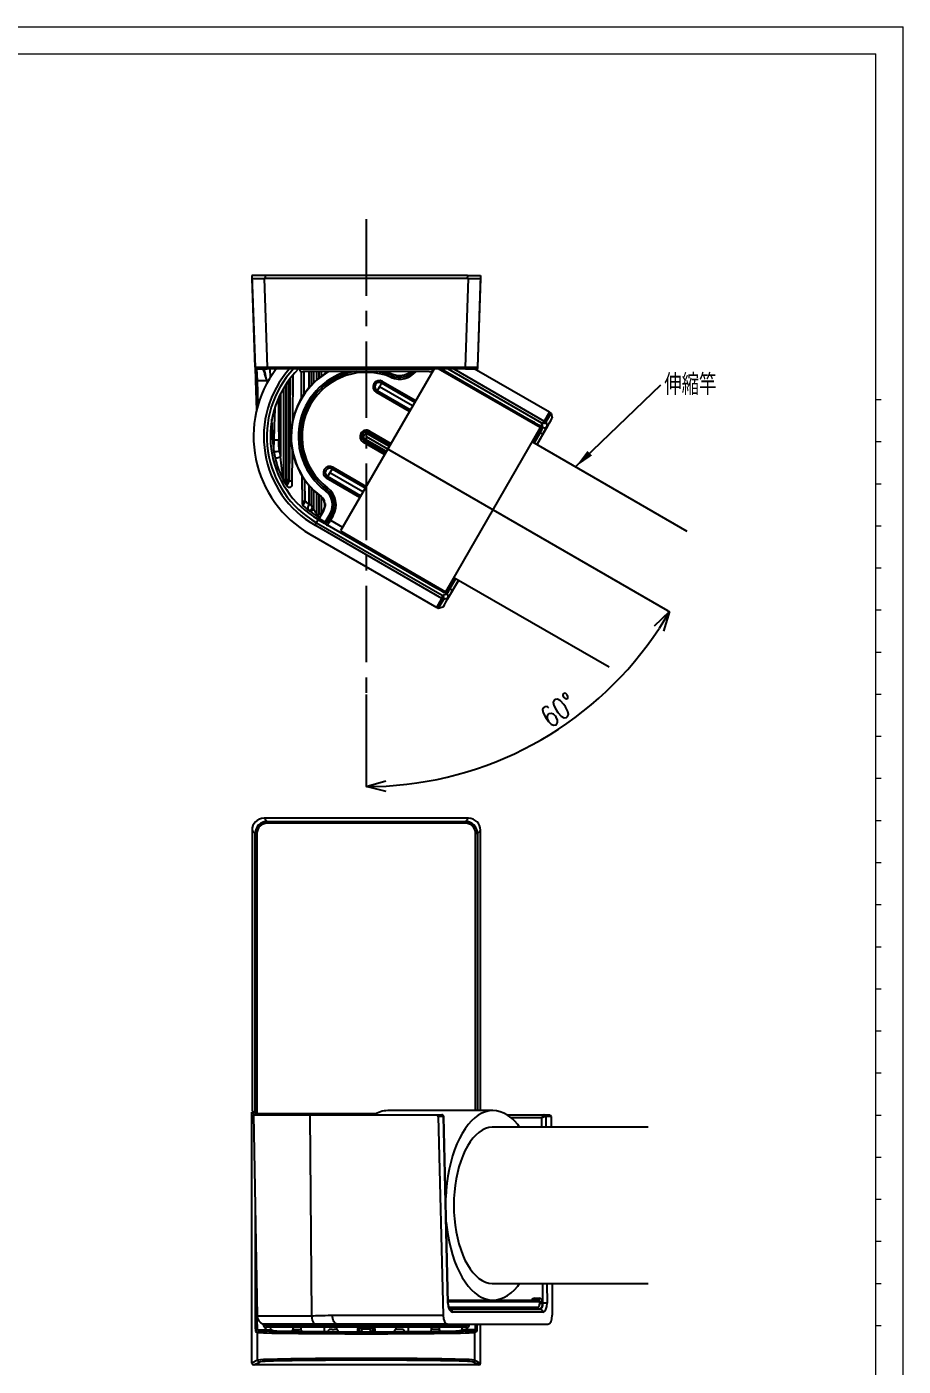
# Model space of a CAD drawing. Header units: millimetres. Extents: x -1 to 4006, y -1 to 3162.
# Drawn here: x 682.8 to 828.6, y 2938.7 to 3161.4 of the extents above; entities that cross this region are included whole.
import ezdxf

# ---------------------------------------------------------------- set-up
doc = ezdxf.new("R2010")
doc.units = ezdxf.units.MM
doc.header["$PDSIZE"] = -1
doc.linetypes.add('CENTERX2', pattern=[20.32, 12.7, -2.54, 2.54, -2.54])
doc.layers.add('レイヤー_1', color=179, linetype='Continuous')
doc.styles.add('SLDTEXTSTYLE1', font='TXT', dxfattribs={"width": 0.75, "bigfont": 'bigfont'})
doc.styles.get("Standard").update_dxf_attribs({"font": 'txt', "bigfont": 'bigfont'})
doc.dimstyles.new('SLDDIMSTYLE3', dxfattribs={"dimtxt": 3.5, "dimasz": 3.302, "dimexe": 0, "dimexo": 0.0625, "dimgap": 0.875, "dimtad": 1, "dimdec": 4, "dimzin": 12, "dimdsep": 46, "dimtxsty": 'SLDTEXTSTYLE1', "dimblk1": 'OPEN30', "dimblk2": 'OPEN30', "dimsah": 1, "dimcen": 0.09, "dimazin": 3, "dimtfac": 1, "dimtofl": 0, "dimtmove": 0, "dimatfit": 3, "dimldrblk": 'OPEN30', "dimfxl": 1, "dimfrac": 2, "dimtolj": 1, "dimtzin": 12, "dimarcsym": 0})
doc.dimstyles.new('SLDDIMSTYLE4', dxfattribs={"dimtxt": 0.18, "dimasz": 3.302, "dimexe": 0, "dimexo": 0.0625, "dimgap": 0, "dimtad": 0, "dimtih": 1, "dimtoh": 1, "dimdec": 0, "dimrnd": 1e-09, "dimzin": 0, "dimdsep": 46, "dimtxsty": 'Standard', "dimsah": 1, "dimcen": 0.09, "dimadec": 0, "dimazin": 0, "dimtfac": 3.302, "dimtdec": 0, "dimtofl": 0, "dimtmove": 0, "dimatfit": 3, "dimfxl": 1, "dimfrac": 2, "dimtolj": 1, "dimtzin": 0, "dimarcsym": 0})

# ---------------------------------------------------------------- blocks, each defined once
blk = doc.blocks.new('_Open30')
at = {"color": 0, "linetype": 'ByBlock', "lineweight": -2}
for p, q in [((-1, 0.267949), (0, 0)), ((0, 0), (-1, -0.267949)), ((0, 0), (-1, 0))]:
    blk.add_line(p, q, dxfattribs=at)
blk = doc.blocks.new('*D91')
at = {"layer": 'Defpoints', "color": 0}
for p in [(739.29, 3129.42), (739.29, 3093.29), (789.39, 3064.36), (739.29, 3050.45), (759.21, 3038.58)]:
    blk.add_point(p, dxfattribs=at)
at = {"layer": 'レイヤー_1', "color": 0, "lineweight": -2}
for p, q in [((789.45, 3064.33), (789.71, 3064.18)), ((739.29, 3050.38), (739.29, 3035.07))]:
    blk.add_line(p, q, dxfattribs=at)
blk.add_arc((739.29, 3093.29), 58.22, 273.2501, 326.7499, dxfattribs=at)
at = {"layer": 'レイヤー_1', "color": 0, "lineweight": -2, "xscale": 3.302, "yscale": 3.302, "zscale": 3.302}
for p, rotation in [((789.71, 3064.18), 58.3749749181992), ((739.29, 3035.07), 181.6250250817987)]:
    blk.add_blockref('_Open30', p, dxfattribs=dict(at, rotation=rotation))
at = {"layer": 'レイヤー_1', "color": 0, "insert": (767.88, 3047.57), "char_height": 3.5, "attachment_point": 1, "rotation": 35.0372, "style": 'SLDTEXTSTYLE1'}
blk.add_mtext('\\A1;60°', dxfattribs=at)
blk = doc.blocks.new('SW_NOTE_0')
at = {"layer": 'レイヤー_1', "color": 0, "insert": (0.55, 1.79), "char_height": 3.5, "attachment_point": 1, "style": 'SLDTEXTSTYLE1'}
blk.add_mtext('伸縮竿', dxfattribs=at)

msp = doc.modelspace()

# ---------------------------------------------------------------- linework, layer by layer
at = {"color": 7, "linetype": 'Continuous', "lineweight": 25}
for p, q in [((720.27677, 3120.06792), (720.80793, 3104.85745)), ((722.47677, 3120.06792), (720.27677, 3120.06792)), ((720.80793, 3104.85825), (720.29423, 3119.56871)), ((720.29423, 3119.56871), (722.29301, 3119.56871)), ((722.29301, 3119.56871), (722.80671, 3104.85825)), ((756.29545, 3119.56871), (722.29301, 3119.56871)), ((722.47677, 3120.06792), (722.4942, 3119.56871)), ((756.11169, 3120.06792), (722.47677, 3120.06792)), ((755.78174, 3104.85825), (756.29545, 3119.56871)), ((756.11169, 3120.06792), (756.09426, 3119.56871)), ((756.11169, 3120.06792), (758.31169, 3120.06792)), ((756.29545, 3119.56871), (758.29423, 3119.56871)), ((758.31169, 3120.06792), (757.78053, 3104.85745)), ((758.29423, 3119.56871), (757.78053, 3104.85825)), ((720.80793, 3104.85745), (720.88719, 3102.58756)), ((721.10775, 3104.56871), (722.80671, 3104.56871)), ((721.10775, 3104.56792), (722.15911, 3104.56792)), ((721.18701, 3102.5941), (721.10775, 3104.56792)), ((722.80671, 3104.85825), (755.78174, 3104.85825)), ((722.80671, 3104.85825), (722.80671, 3104.56871)), ((755.78174, 3104.56871), (722.80671, 3104.56871)), ((723.36788, 3103.18438), (723.31954, 3104.56871)), ((727.07388, 3096.05692), (727.13976, 3103.60594)), ((728.27455, 3104.56871), (728.27425, 3104.55146)), ((728.27425, 3104.55146), (750.31421, 3104.55146)), ((728.27425, 3104.14404), (728.27425, 3104.55146)), ((728.44404, 3104.13849), (728.48344, 3099.62357)), ((749.76413, 3104.13636), (728.82433, 3104.13636)), ((750.55939, 3104.56871), (734.98394, 3077.59125)), ((743.45932, 3103.13032), (743.57624, 3103.40659)), ((743.57624, 3103.40659), (743.69318, 3103.68286)), ((750.31421, 3104.55146), (750.31391, 3104.56871)), ((750.31421, 3104.14404), (750.31421, 3104.55146)), ((768.22766, 3094.77105), (751.2576, 3104.56871)), ((755.78174, 3104.56871), (755.78174, 3104.85825)), ((755.78174, 3104.56871), (757.48071, 3104.56871)), ((769.755, 3097.35333), (757.2576, 3104.56871)), ((757.48071, 3104.56792), (757.25897, 3104.56792)), ((757.78053, 3104.85745), (757.76031, 3104.27847)), ((720.88719, 3102.58756), (721.05946, 3097.65453)), ((721.18701, 3102.5941), (722.7761, 3102.5941)), ((741.47067, 3101.55895), (741.09567, 3100.90943)), ((741.84567, 3102.20846), (741.47067, 3101.55895)), ((741.99567, 3102.46827), (741.84567, 3102.20846)), ((741.84567, 3102.20846), (747.35894, 3099.02537)), ((740.94567, 3100.64962), (741.09567, 3100.90943)), ((746.60894, 3097.72634), (741.09567, 3100.90943)), ((768.90239, 3095.87657), (769.755, 3097.35333)), ((770.0122, 3097.1989), (769.16216, 3095.72659)), ((770.0122, 3097.1989), (770.22323, 3096.4113)), ((723.7324, 3092.7458), (723.61303, 3096.16418)), ((768.22766, 3094.77105), (752.47766, 3067.49125)), ((766.73817, 3095.92355), (766.74002, 3095.92675)), ((767.26488, 3095.63582), (768.0443, 3095.18582)), ((767.66137, 3091.92257), (769.49563, 3095.0996)), ((768.55683, 3094.87355), (768.0569, 3094.00765)), ((768.67745, 3094.8039), (768.48051, 3095.53892)), ((768.55868, 3094.87675), (768.55683, 3094.87355)), ((768.55683, 3094.87355), (768.67745, 3094.8039)), ((768.90065, 3095.87361), (769.15781, 3095.71921)), ((768.90239, 3095.87657), (769.16216, 3095.72659)), ((769.16216, 3095.72659), (769.36036, 3094.98689)), ((738.64471, 3093.66424), (738.3849, 3093.81424)), ((738.90452, 3093.51424), (738.64471, 3093.66424)), ((738.91923, 3092.63972), (738.76923, 3092.37991)), ((739.06923, 3092.89952), (738.91923, 3092.63972)), ((742.48394, 3090.58163), (738.91923, 3092.63972)), ((739.51923, 3093.67895), (739.66923, 3093.93875)), ((739.66923, 3093.93875), (739.81923, 3094.19856)), ((739.66923, 3093.93875), (743.23394, 3091.88066)), ((792.66022, 3077.48948), (766.85266, 3092.38948)), ((768.19981, 3093.92514), (768.0569, 3094.00765)), ((768.63276, 3093.67518), (768.19981, 3093.92514)), ((726.98045, 3085.35064), (727.02744, 3090.73525)), ((733.59567, 3087.91905), (733.22067, 3087.26953)), ((733.74567, 3088.17885), (733.59567, 3087.91905)), ((733.59567, 3087.91905), (739.10894, 3084.73595)), ((728.59564, 3086.76719), (728.63592, 3082.15146)), ((732.69567, 3086.3602), (732.84567, 3086.62001)), ((733.22067, 3087.26953), (732.84567, 3086.62001)), ((738.35894, 3083.43692), (732.84567, 3086.62001)), ((732.67335, 3084.52222), (732.49255, 3084.28282)), ((732.85413, 3084.76163), (732.67335, 3084.52222)), ((732.23023, 3081.05403), (731.43544, 3079.67742)), ((730.77355, 3078.53099), (731.02352, 3078.96394)), ((731.02352, 3078.96394), (731.28546, 3079.41765)), ((731.02352, 3078.96394), (751.93908, 3066.88833)), ((732.17318, 3081.0425), (731.28518, 3079.50444)), ((731.28518, 3079.50444), (731.30113, 3079.44478)), ((731.28546, 3079.41765), (731.43544, 3079.67742)), ((732.32469, 3078.81765), (731.28546, 3079.41765)), ((731.43544, 3079.67742), (732.47467, 3079.07742)), ((732.32469, 3078.81765), (732.47467, 3079.07742)), ((732.47467, 3079.07742), (733.26944, 3080.454)), ((733.52925, 3080.304), (732.73971, 3078.93649)), ((733.35132, 3079.39582), (733.09151, 3079.54582)), ((733.78906, 3080.154), (733.35132, 3079.39582)), ((733.78906, 3080.154), (733.52925, 3080.304)), ((729.91923, 3077.05126), (751.005, 3064.87738)), ((751.8593, 3066.35713), (730.77355, 3078.53099)), ((732.8514, 3078.52993), (732.84955, 3078.52672)), ((750.73482, 3068.20493), (732.8514, 3078.52993)), ((734.98394, 3077.59125), (752.47766, 3067.49125)), ((750.72774, 3068.19265), (750.73482, 3068.20493)), ((752.02677, 3067.44265), (750.72774, 3068.19265)), ((753.0534, 3068.02082), (752.55348, 3067.15493)), ((752.82711, 3066.22888), (754.66137, 3069.40591)), ((753.0534, 3068.02082), (753.19631, 3067.93831)), ((753.62925, 3067.68835), (753.19631, 3067.93831)), ((753.85266, 3069.87281), (779.66022, 3054.97281)), ((751.005, 3064.87738), (751.85761, 3066.35415)), ((752.11738, 3066.20417), (751.26734, 3064.73186)), ((752.11738, 3066.20417), (751.85761, 3066.35415)), ((752.1216, 3066.21163), (751.8593, 3066.35713)), ((751.93908, 3066.88833), (752.6741, 3067.08528)), ((752.85709, 3066.40237), (752.11738, 3066.20417)), ((752.55348, 3067.15493), (752.55163, 3067.15172)), ((752.6741, 3067.08528), (752.55348, 3067.15493)), ((751.26734, 3064.73186), (752.05495, 3064.9429)), ((720.80793, 3027.28282), (720.29423, 3027.79652)), ((720.29423, 3027.79652), (720.29423, 2981.1953)), ((722.29301, 3029.7953), (722.80671, 3029.2816)), ((756.29545, 3029.7953), (722.29301, 3029.7953)), ((722.80671, 3029.2816), (722.80671, 3028.98178)), ((722.80671, 3029.2816), (755.78174, 3029.2816)), ((755.78174, 3028.98178), (722.80671, 3028.98178)), ((755.78174, 3029.2816), (756.29545, 3029.7953)), ((755.78174, 3028.98178), (755.78174, 3029.2816)), ((758.29423, 3027.79652), (757.78053, 3027.28282)), ((758.29423, 2981.1953), (758.29423, 3027.79652)), ((721.10775, 3027.28282), (720.80793, 3027.28282)), ((720.80793, 2980.6816), (720.80793, 3027.28282)), ((721.10775, 3027.28282), (721.10775, 2980.67149)), ((757.78053, 3027.28282), (757.48071, 3027.28282)), ((720.27677, 2939.18645), (720.27677, 2980.91277)), ((720.27677, 2980.91277), (720.71805, 2980.47149)), ((720.57675, 2980.91277), (720.27677, 2980.91277)), ((720.80793, 2980.6816), (720.29423, 2981.1953)), ((760.35266, 2981.17126), (742.85894, 2981.17126)), ((758.27019, 2981.17126), (758.29423, 2981.1953)), ((720.54423, 2980.47149), (721.12729, 2947.06798)), ((720.54423, 2980.47149), (729.91923, 2980.47149)), ((721.10775, 2980.67149), (740.89089, 2980.67149)), ((722.80851, 2980.58103), (722.71805, 2980.67149)), ((722.80851, 2980.58103), (722.80851, 2980.67149)), ((722.80851, 2980.58103), (727.09423, 2980.58103)), ((727.13772, 2980.49402), (726.02076, 2980.47149)), ((727.09423, 2980.58103), (727.09423, 2980.67149)), ((727.13772, 2980.49402), (727.09423, 2980.58103)), ((727.13768, 2980.59531), (727.13772, 2980.49402)), ((727.1431, 2980.59531), (727.13768, 2980.59531)), ((727.1431, 2980.59531), (727.1431, 2980.67149)), ((731.01044, 2980.59531), (727.1431, 2980.59531)), ((729.91923, 2980.47149), (730.21076, 2947.06798)), ((729.91923, 2980.47149), (751.005, 2980.47149)), ((731.01044, 2980.67149), (731.01044, 2980.59531)), ((731.01044, 2980.59531), (731.05535, 2980.59531)), ((731.28229, 2980.59531), (731.05535, 2980.59531)), ((731.09423, 2980.67149), (731.09423, 2980.59531)), ((731.28335, 2980.52741), (731.28954, 2980.52617)), ((751.005, 2980.47149), (751.85761, 2980.47149)), ((751.26734, 2980.17672), (752.05495, 2947.14531)), ((752.11738, 2980.17672), (751.26734, 2980.17672)), ((751.85761, 2980.47149), (751.8593, 2980.47149)), ((752.85709, 2949.15404), (752.11738, 2980.17672)), ((752.924, 2949.15723), (752.18492, 2980.15354)), ((762.67393, 2980.47149), (768.90065, 2980.47149)), ((768.90239, 2980.47149), (769.755, 2980.47149)), ((770.0122, 2980.17672), (769.16216, 2980.17672)), ((770.0122, 2980.17672), (770.02341, 2978.42126)), ((786.16022, 2978.42126), (760.35266, 2978.42126)), ((760.35266, 2952.42126), (786.16022, 2952.42126)), ((770.18953, 2952.42126), (770.22323, 2947.14531)), ((752.91174, 2949.67126), (760.03554, 2949.67126)), ((760.03554, 2949.67126), (760.35266, 2949.67126)), ((760.35266, 2949.67126), (767.89432, 2949.67126)), ((767.26488, 2949.96602), (768.0443, 2949.96602)), ((753.19631, 2948.17149), (768.19981, 2948.17149)), ((768.63276, 2947.68022), (753.62925, 2947.68022)), ((768.14704, 2949.15927), (768.14889, 2949.37126)), ((768.55868, 2949.36602), (768.55683, 2949.15404)), ((768.55683, 2949.15404), (768.67745, 2949.15404)), ((721.10775, 2946.72521), (720.80793, 2946.72521)), ((722.15166, 2945.67149), (722.15166, 2945.57149)), ((730.72295, 2945.67149), (722.15166, 2945.67149)), ((753.79371, 2945.17149), (722.55166, 2945.17149)), ((734.4271, 2945.67149), (730.72295, 2945.67149)), ((732.29423, 2945.17149), (732.29423, 2944.42162)), ((733.67721, 2947.14531), (752.05495, 2947.14531)), ((752.82711, 2945.67149), (734.4271, 2945.67149)), ((746.29423, 2944.42162), (746.29423, 2945.17149)), ((752.82711, 2945.67149), (769.49563, 2945.67149)), ((756.03679, 2945.17149), (753.79371, 2945.17149)), ((756.43679, 2945.57149), (756.43679, 2945.67149)), ((758.31169, 2939.18645), (758.31169, 2945.67149)), ((720.88719, 2944.4254), (721.23392, 2944.29543)), ((721.53374, 2944.5954), (721.18701, 2944.72538)), ((721.18701, 2944.72538), (722.7761, 2944.72538)), ((721.23392, 2939.66488), (721.23392, 2944.29543)), ((722.7761, 2944.72538), (723.37638, 2944.72992)), ((723.7324, 2944.59646), (723.37638, 2944.72992)), ((726.98045, 2944.49965), (727.15299, 2944.75847)), ((727.15299, 2944.75847), (728.42903, 2944.76811)), ((728.42903, 2944.76811), (728.63592, 2944.45777)), ((732.93259, 2944.42785), (733.14689, 2944.74931)), ((733.64687, 2944.7558), (733.94159, 2944.7558)), ((734.44157, 2944.74931), (734.66525, 2944.41377)), ((738.14423, 2944.71188), (738.137, 2944.722)), ((738.14423, 2944.71188), (738.14423, 2944.71174)), ((738.14423, 2944.40126), (738.14423, 2944.71174)), ((738.41872, 2944.40704), (738.69289, 2944.81831)), ((738.43865, 2945.01922), (738.44404, 2945.01167)), ((738.44418, 2945.01167), (738.44404, 2945.01167)), ((740.14427, 2945.01167), (738.44418, 2945.01167)), ((740.16974, 2944.40704), (739.89557, 2944.81831)), ((740.14441, 2945.01167), (740.14427, 2945.01167)), ((740.14441, 2945.01167), (740.1498, 2945.01922)), ((740.45145, 2944.722), (740.44423, 2944.71188)), ((740.44423, 2944.71174), (740.44423, 2944.71188)), ((740.44423, 2944.71174), (740.44423, 2944.40126)), ((744.14689, 2944.74931), (743.9232, 2944.41377)), ((744.94159, 2944.7558), (744.64687, 2944.7558)), ((745.65587, 2944.42785), (745.44157, 2944.74931)), ((750.15942, 2944.76811), (749.95253, 2944.45777)), ((751.43546, 2944.75847), (750.15942, 2944.76811)), ((751.608, 2944.49965), (751.43546, 2944.75847)), ((754.85605, 2944.59646), (755.21207, 2944.72992)), ((755.81236, 2944.72538), (755.21207, 2944.72992)), ((757.40144, 2944.72538), (755.81236, 2944.72538)), ((757.05471, 2944.5954), (757.40144, 2944.72538)), ((757.70126, 2944.4254), (757.35453, 2944.29543)), ((757.35453, 2939.66488), (757.35453, 2944.29543)), ((721.23392, 2939.66488), (720.27677, 2939.18645)), ((720.57677, 2938.88659), (721.53374, 2939.36493)), ((758.01169, 2938.88659), (720.57677, 2938.88659)), ((758.01169, 2938.88659), (757.05471, 2939.36493)), ((757.35453, 2939.66488), (758.31169, 2939.18645))]:
    msp.add_line(p, q, dxfattribs=at)
at = {"color": 9, "linetype": 'Continuous', "lineweight": 25}
for p, q in [((724.12841, 3104.31468), (724.11954, 3104.56871)), ((724.25142, 3104.56871), (724.25138, 3104.48187)), ((728.97662, 3100.39866), (728.94401, 3104.13636)), ((729.75119, 3104.13636), (729.74969, 3101.40703)), ((730.19068, 3101.89866), (730.19191, 3104.13636)), ((730.52979, 3104.13636), (730.52979, 3102.24365)), ((731.05866, 3102.73235), (731.05866, 3104.13636)), ((731.39655, 3104.13636), (731.39716, 3103.0172)), ((731.8377, 3103.35884), (731.83727, 3104.13636)), ((732.64445, 3104.13636), (732.64245, 3103.90765)), ((750.3607, 3104.22456), (750.31421, 3104.2514)), ((751.7643, 3104.56871), (766.73817, 3095.92355)), ((768.48051, 3095.53892), (752.84045, 3104.56871)), ((753.84029, 3104.56871), (768.90065, 3095.87361)), ((757.47568, 3104.4428), (757.48071, 3104.56792)), ((721.32497, 3098.64351), (721.18701, 3102.5941)), ((722.7761, 3102.5941), (723.13682, 3102.80242)), ((725.55866, 3086.18617), (725.55866, 3101.38242)), ((725.89776, 3101.93215), (725.90642, 3086.16875)), ((726.34714, 3086.16439), (726.33812, 3102.57927)), ((726.63435, 3102.97907), (726.48546, 3085.91815)), ((746.98394, 3098.37585), (741.47067, 3101.55895)), ((741.99567, 3102.46827), (747.50894, 3099.28518)), ((725.02979, 3100.40902), (725.02979, 3089.98293)), ((746.45894, 3097.46653), (740.94567, 3100.64962)), ((766.6115, 3095.70414), (766.73817, 3095.92355)), ((767.26488, 3095.63582), (767.13111, 3095.40414)), ((768.0443, 3095.18582), (767.91054, 3094.95414)), ((742.33394, 3090.32182), (738.76923, 3092.37991)), ((739.06923, 3092.89952), (742.63394, 3090.84143)), ((743.08394, 3091.62086), (739.51923, 3093.67895)), ((739.81923, 3094.19856), (743.38394, 3092.14047)), ((768.0569, 3094.00765), (767.05515, 3092.27257)), ((767.19806, 3092.19006), (768.19981, 3093.92514)), ((768.63276, 3093.67518), (767.631, 3091.9401)), ((768.0569, 3094.00765), (767.85441, 3094.12456)), ((733.74567, 3088.17885), (739.25894, 3084.99576)), ((729.13234, 3082.55484), (729.10227, 3086.00083)), ((738.20894, 3083.17711), (732.69567, 3086.3602)), ((738.73394, 3084.08644), (733.22067, 3087.26953)), ((729.74077, 3085.18193), (729.73903, 3082.01073)), ((730.17975, 3082.01509), (730.18122, 3084.68982)), ((730.52979, 3084.33482), (730.52979, 3081.35133)), ((731.05866, 3080.38585), (731.05866, 3083.84613)), ((731.40786, 3083.5526), (731.40952, 3080.52116)), ((731.85024, 3080.51679), (731.84877, 3083.19755)), ((732.45245, 3082.1354), (732.44858, 3081.69215)), ((733.35132, 3079.39582), (735.35719, 3078.23773)), ((750.73482, 3068.20493), (750.8615, 3068.42434)), ((753.0534, 3068.02082), (752.85091, 3068.13773)), ((754.05515, 3069.75591), (753.0534, 3068.02082)), ((753.19631, 3067.93831), (754.19806, 3069.6734)), ((754.631, 3069.42344), (753.62925, 3067.68835)), ((752.02677, 3067.44265), (752.16054, 3067.67434)), ((757.48071, 2981.17126), (757.48071, 3027.28282)), ((757.78053, 3027.28282), (757.78053, 2981.17126)), ((731.28953, 2980.57216), (731.28953, 2980.67149)), ((731.83945, 2980.55004), (731.82643, 2980.47149)), ((731.83944, 2980.67149), (731.83944, 2980.57971)), ((731.83944, 2980.57971), (740.72095, 2980.57971)), ((768.48051, 2979.98022), (763.35679, 2979.98022)), ((768.49047, 2978.42126), (768.48051, 2979.98022)), ((769.16216, 2980.17672), (769.17337, 2978.42126)), ((720.80793, 2965.36407), (720.80793, 2946.72521)), ((768.67745, 2949.15404), (768.65658, 2952.42126)), ((769.33949, 2952.42126), (769.36036, 2949.15404)), ((721.10775, 2946.72521), (721.10775, 2948.18755)), ((768.14889, 2949.37126), (752.91889, 2949.37126)), ((753.04884, 2948.47149), (767.7971, 2948.47149)), ((721.17314, 2946.72521), (721.10775, 2946.72521)), ((721.12729, 2947.06798), (730.21076, 2947.06798)), ((722.15166, 2945.57149), (754.14012, 2945.57149)), ((734.36319, 2945.17149), (734.36319, 2944.75277)), ((744.22526, 2945.17149), (744.22526, 2944.75277)), ((754.14012, 2945.57149), (756.43679, 2945.57149)), ((737.87005, 2944.40058), (737.87005, 2944.72601)), ((738.137, 2944.722), (738.137, 2944.40121)), ((740.45145, 2944.40121), (740.45145, 2944.722)), ((740.71841, 2944.72601), (740.71841, 2944.40058))]:
    msp.add_line(p, q, dxfattribs=at)
at = {"color": 9, "linetype": 'Continuous', "lineweight": 25, "flags": 128}
for points in [[(722.15911, 3104.56792), (722.17873, 3104.56857), (722.18088, 3104.56871)], [(722.15988, 3104.56768), (722.1795, 3104.56832), (722.18479, 3104.56871)], [(742.41163, 3104.13636), (742.70475, 3104.0478), (743.69318, 3103.68286)]]:
    msp.add_lwpolyline(points, dxfattribs=at)
at = {"color": 7, "linetype": 'Continuous', "lineweight": 25, "flags": 128}
for points in [[(724.10122, 3089.87775), (724.14055, 3089.82227), (724.22693, 3089.7841), (724.35129, 3089.76724), (724.5006, 3089.77346), (724.65918, 3089.80211), (724.81041, 3089.85019), (724.93842, 3089.91264), (725.02979, 3089.98293)], [(732.23023, 3081.05403), (732.20235, 3081.04838), (732.17318, 3081.0425)], [(733.52925, 3080.304), (733.52426, 3080.30688), (733.50947, 3080.31542), (733.48546, 3080.32928), (733.45315, 3080.34793), (733.41378, 3080.37066), (733.36887, 3080.3966), (733.32013, 3080.42474), (733.26944, 3080.454)], [(764.79851, 2978.42126), (764.46733, 2978.85034), (763.92783, 2979.45461), (763.36629, 2979.97236), (762.78617, 2980.4004), (762.19104, 2980.73609), (761.58458, 2980.97735), (760.97052, 2981.12271), (760.35266, 2981.17126), (759.73479, 2981.12271), (759.12074, 2980.97735), (758.51428, 2980.73609), (757.91915, 2980.4004), (757.33903, 2979.97236), (756.77748, 2979.45461), (756.23798, 2978.85034), (755.72385, 2978.16328), (755.23825, 2977.39765), (754.78419, 2976.55819), (754.36446, 2975.65007), (753.98165, 2974.67888), (753.63812, 2973.65061), (753.33598, 2972.57161), (753.07711, 2971.44852), (752.86309, 2970.28828), (752.69525, 2969.09802), (752.57461, 2967.8851), (752.50496, 2966.73152)], [(760.35266, 2978.42126), (760.2128, 2978.41825), (759.65468, 2978.34609), (759.10172, 2978.17824), (758.55803, 2977.91595), (758.02762, 2977.56114), (757.51443, 2977.11646), (757.02224, 2976.58519), (756.55472, 2975.97127), (756.11531, 2975.27924), (755.70728, 2974.51422), (755.33364, 2973.68188), (754.99716, 2972.78838), (754.70033, 2971.84034), (754.44534, 2970.84478), (754.2341, 2969.80906), (754.06815, 2968.74085), (753.94873, 2967.64807), (753.87672, 2966.5388), (753.85266, 2965.42126)], [(753.85266, 2965.42126), (753.87672, 2964.30372), (753.94873, 2963.19445), (754.06815, 2962.10167), (754.2341, 2961.03346), (754.44534, 2959.99774), (754.70033, 2959.00218), (754.99716, 2958.05414), (755.33364, 2957.16064), (755.70728, 2956.3283), (756.11531, 2955.56328), (756.55472, 2954.87125), (757.02224, 2954.25733), (757.51443, 2953.72606), (758.02762, 2953.28138), (758.55803, 2952.92657), (759.10172, 2952.66428), (759.65468, 2952.49643), (760.2128, 2952.42427), (760.35266, 2952.42126)], [(752.60291, 2962.62338), (752.69525, 2961.7445), (752.86309, 2960.55424), (753.07711, 2959.394), (753.33598, 2958.27091), (753.63812, 2957.19191), (753.98165, 2956.16364), (754.36446, 2955.19245), (754.78419, 2954.28433), (755.23825, 2953.44487), (755.72385, 2952.67924), (756.23798, 2951.99218), (756.77748, 2951.38791), (757.33903, 2950.87016), (757.91915, 2950.44212), (758.51428, 2950.10643), (759.12074, 2949.86517), (759.73479, 2949.71981), (760.35266, 2949.67126), (760.97052, 2949.71981), (761.58458, 2949.86517), (762.19104, 2950.10643), (762.78617, 2950.44212), (763.36629, 2950.87016), (763.92783, 2951.38791), (764.46733, 2951.99218), (764.79851, 2952.42126)], [(767.26488, 2949.96602), (767.26155, 2949.90825), (767.25272, 2949.85284), (767.2387, 2949.80188), (767.22003, 2949.75729), (767.19742, 2949.72073), (767.1717, 2949.6936), (767.14384, 2949.6769), (767.1149, 2949.67126)], [(768.0443, 2949.96602), (768.04098, 2949.90825), (768.03214, 2949.85284), (768.01813, 2949.80188), (767.99946, 2949.75729), (767.97684, 2949.72073), (767.95112, 2949.6936), (767.92326, 2949.6769), (767.89432, 2949.67126)], [(767.7971, 2948.47149), (767.86463, 2948.48464), (767.92962, 2948.52361), (767.98964, 2948.58693), (768.04241, 2948.67221), (768.08597, 2948.77626), (768.11867, 2948.89517), (768.13929, 2949.02446), (768.14704, 2949.15927)], [(768.55683, 2949.15404), (768.54575, 2948.96144), (768.5163, 2948.77674), (768.46958, 2948.60688), (768.40736, 2948.45824), (768.33196, 2948.3364), (768.24623, 2948.24595), (768.15338, 2948.19028), (768.0569, 2948.17149)], [(734.4271, 2945.67149), (734.28239, 2945.69968), (734.14311, 2945.78318), (734.01451, 2945.91886), (733.90142, 2946.10161), (733.80808, 2946.32458), (733.73801, 2946.57937), (733.69383, 2946.85642), (733.67721, 2947.14531)]]:
    msp.add_lwpolyline(points, dxfattribs=at)
at = {"color": 7, "linetype": 'Continuous', "lineweight": 25}
for centre, radius, start, end in [((739.29423, 3093.28924), 18.75, 143.017417, 240), ((721.10775, 3104.86871), 0.3, 182, 270), ((721.10775, 3104.86792), 0.3, 182, 258.1510247), ((721.10775, 3104.86792), 0.3, 258.1510247, 270), ((739.29423, 3093.28924), 16.54142, 137.0082659, 240), ((739.29423, 3093.28924), 15.94256, 134.9675427, 239.843171), ((739.29423, 3093.28924), 12.52984, 120.0368546, 232.7851728), ((739.29423, 3093.28924), 12.4862, 119.5061342, 232.9399446), ((739.29423, 3093.28924), 10.9862, 98.9384417, 232.9397684), ((739.29423, 3093.28924), 10.6862, 67.0602316, 232.9397078), ((739.29423, 3093.28924), 10.9862, 67.0602316, 81.0615583), ((744.84295, 3106.39919), 3.24964, 247.058071, 316.2892879), ((757.48071, 3104.86871), 0.3, 270, 358), ((757.48071, 3104.86792), 0.3, 270, 281.8489753), ((757.48071, 3104.86792), 0.3, 281.8489753, 358), ((720.91206, 3108.32066), 5.73315, 269.7514991, 272.748858), ((741.47067, 3101.55895), 1.05, 60, 240), ((741.47067, 3101.55895), 0.75, 60, 240), ((768.92735, 3095.23709), 0.5001, 240.020437, 329.979563), ((739.29423, 3093.28924), 15.57131, 182, 211.7656601), ((723.84456, 3094.17157), 1.43017, 265.5018913, 273.0087857), ((724.18197, 3101.16983), 8.43054, 268.2167908, 273.8158985), ((739.29423, 3093.28924), 1.05, 150, 240), ((739.29423, 3093.28924), 1.05, 60, 150), ((739.29423, 3093.28924), 0.75, 150, 240), ((739.29423, 3093.28924), 0.75, 60, 150), ((739.29423, 3093.28924), 0.45, 150, 240), ((739.29423, 3093.28924), 0.45, 60, 150), ((724.31576, 3091.70992), 0.92275, 243.9316732, 304.9954189), ((739.73495, 3093.28487), 15.07131, 188.8968438, 192.6554663), ((733.22067, 3087.26953), 1.05, 60, 240), ((733.22067, 3087.26953), 0.75, 60, 240), ((725.80019, 3086.07024), 0.26791, 154.3598566, 205.4709266), ((738.8535, 3093.28487), 15.07131, 208.0997337, 209.5859039), ((726.0025, 3085.72865), 0.28001, 155.7293152, 207.0652073), ((726.28726, 3102.37748), 16.2132, 268.6540221, 270.2116168), ((739.29423, 3093.27527), 14.77131, 208.7767557, 209.8722678), ((726.67294, 3093.08448), 7.16878, 268.5014553, 272.4984685), ((726.48047, 3085.355), 0.5, 211.7656601, 359.5), ((730.71503, 3081.92892), 1.74964, 329.9974201, 52.9425245), ((730.71503, 3081.92892), 2.94964, 329.9978137, 52.9421488), ((730.71503, 3081.92892), 3.24964, 329.9980155, 52.941929), ((730.71503, 3081.92892), 3.54964, 329.9981833, 52.941929), ((728.94487, 3089.72116), 7.16878, 267.5015315, 271.4985447), ((729.1359, 3082.15582), 0.5, 180.5, 227.6221185), ((739.29423, 3093.28924), 15.57131, 227.6221185, 239.7339845), ((739.29423, 3093.27527), 14.77131, 226.532169, 229.6935831), ((729.83397, 3081.55728), 0.5071, 240.6671105, 353.712537), ((729.79891, 3098.22382), 16.2132, 269.7883832, 271.3459779), ((730.02638, 3081.40397), 0.50616, 241.3484845, 354.0302013), ((739.73495, 3093.28487), 15.07131, 231.4279762, 232.3545532), ((731.47333, 3080.3132), 0.42099, 170.0638322, 236.4691823), ((738.8535, 3093.28487), 15.07131, 238.8555583, 239.7076203), ((731.66848, 3080.2001), 0.42318, 170.3059767, 237.2996433), ((731.79036, 3096.72988), 16.2132, 268.6540221, 270.2116168), ((732.99951, 3078.78652), 0.29998, 150.0043639, 240.0043632), ((733.00137, 3078.78973), 0.29998, 150.0043639, 240.0043632), ((752.4239, 3066.65227), 0.5001, 330.020437, 59.979563), ((742.92488, 2976.75263), 4.41912, 90.8548948, 122.6971288), ((731.70519, 2970.32112), 10.25947, 89.2502031, 92.3219627), ((731.70713, 2977.25098), 3.30171, 87.7032183, 97.2661815), ((751.83647, 2980.19101), 0.28127, 357.0888619, 85.6889066), ((751.8396, 2980.18987), 0.2823, 357.3482891, 85.9983982), ((768.87802, 2980.19219), 0.28021, 356.8533908, 85.3675993), ((768.88125, 2980.19101), 0.28127, 357.0888619, 85.6889066), ((753.16107, 2947.70402), 0.46879, 357.0888619, 85.6889066), ((768.07855, 2948.45274), 0.28208, 176.188739, 265.5980503), ((768.53923, 2963.81534), 14.66131, 268.4671832, 270.0687875), ((768.54108, 2964.02733), 14.66131, 268.4671832, 270.0687875), ((768.16457, 2947.70402), 0.46879, 357.0888619, 85.6889066), ((769.01891, 2933.66259), 15.49521, 88.7373206, 91.2626794), ((722.62706, 2947.09416), 1.5, 181, 251.5226087), ((722.55166, 2945.57149), 0.4, 180, 270), ((731.96523, 2946.91929), 1.76077, 175.1558191, 225.1269097), ((756.03679, 2945.57149), 0.4, 270, 0), ((721.18725, 2944.42532), 0.30006, 90.0456559, 179.9843489), ((721.53398, 2944.29534), 0.30006, 90.0456559, 179.9843489), ((737.92822, 2939.71966), 5.00669, 87.6100113, 90.6656708), ((740.66024, 2939.71966), 5.00669, 89.3343292, 92.3899887), ((757.05448, 2944.29534), 0.30006, 0.0156511, 89.9543441), ((757.4012, 2944.42532), 0.30006, 0.0156511, 89.9543441), ((721.53402, 2939.66503), 0.3001, 180.0277723, 269.9460411), ((757.05443, 2939.66503), 0.3001, 270.0539589, 359.9722277)]:
    msp.add_arc(centre, radius, start, end, dxfattribs=at)
at = {"color": 9, "linetype": 'Continuous', "lineweight": 25}
for centre, radius, start, end in [((739.29423, 3093.28924), 17.04135, 138.5559108, 240), ((739.29423, 3093.28924), 11.2862, 106.0343357, 232.9397684), ((744.84295, 3106.39919), 3.54964, 247.0582536, 320.3957651), ((744.84295, 3106.39919), 2.94964, 247.058071, 309.9010218), ((766.5882, 3095.66374), 0.29998, 338.94271, 60.0038907), ((766.59005, 3095.66695), 0.29998, 338.2278752, 60.0039295), ((768.40867, 3094.61697), 0.29998, 59.9960705, 141.7721248), ((768.40682, 3094.61376), 0.29998, 59.9961093, 141.05729), ((750.88483, 3068.46471), 0.29998, 239.9961093, 321.05729), ((752.7016, 3067.41153), 0.29998, 158.2278752, 240.0039295), ((752.70345, 3067.41473), 0.29998, 158.94271, 240.0038907), ((752.8479, 2950.04936), 0.89537, 270.5877972, 274.8754082), ((737.81369, 2945.16328), 0.64135, 347.0190632, 0.7330578), ((740.77477, 2945.16328), 0.64135, 179.2669422, 192.9809368)]:
    msp.add_arc(centre, radius, start, end, dxfattribs=at)
at = {"color": 7, "linetype": 'Continuous', "lineweight": 25}
for centre, major_axis, ratio, start_param, end_param in [((722.80878, 3104.86871), (2.00085, 0.01047), 0.005227134, 3.141747813, 4.711326165), ((718.1754, 3102.56792), (3.98449, 1.99974), 0.008079768, 0.000398471, 0.016097586), ((722.7761, 3102.56792), (-0.61643, 2), 0.00368465, 4.724343293, 6.266350536), ((728.82433, 3104.14404), (0.55008, 0), 0.013960054, 3.141592654, 4.71238898), ((749.76413, 3104.14404), (0.55008, 0), 0.013960054, 4.71238898, 6.283185307), ((755.77967, 3104.86871), (2.00085, -0.01047), 0.005227134, 4.713451796, 6.283030148), ((769.75238, 3097.3488), (0.25981, -0.15), 0.017455065, 0.017453293, 1.570796327), ((767.25964, 3095.62675), (0.51962, -0.3), 0.017455065, 1.570796327, 3.141592654), ((768.03906, 3095.17675), (0.51962, -0.3), 0.017455065, 0, 1.570796327), ((768.17713, 3093.93824), (0.5, 0.86603), 0.026182597, 4.71238898, 6.265732015), ((768.73047, 3095.97187), (0.25351, 0.43098), 0.392998208, 3.162234466, 4.715577501), ((768.73047, 3095.97187), (0.39997, 0.30119), 0.990095757, 3.546947792, 5.100290826), ((768.61008, 3093.68827), (0.75, 1.29904), 0.017455065, 4.71238898, 6.265732015), ((768.72919, 3095.97664), (0.05178, -0.19324), 0.99969546, 0.768097164, 0.78524587), ((768.72919, 3095.97664), (0.48296, 0.12941), 0.999939129, 5.480486145, 5.497634851), ((769.47295, 3095.11269), (0.75, 1.29904), 0.017455065, 4.71238898, 6.265732015), ((732.47991, 3079.08649), (0.25981, -0.15), 0.03491013, 4.71238898, 6.283185307), ((732.32993, 3078.82672), (0.51962, -0.3), 0.017455065, 4.71238898, 6.283185307), ((750.87771, 3068.45242), (0.29433, 0.08093), 0.965696157, 3.937898502, 5.491241536), ((750.87771, 3068.45242), (0.5231, -0.29395), 0.499873103, 4.706573841, 6.259916875), ((753.17363, 3067.9514), (0.5, 0.86603), 0.026182597, 3.159045946, 4.71238898), ((753.60658, 3067.70144), (0.75, 1.29904), 0.017455065, 3.159045946, 4.71238898), ((751.68435, 3066.45411), (0.19324, 0.05178), 0.99969546, 5.497939437, 5.515088143), ((751.68912, 3066.45539), (0.24649, 0.43504), 0.392998208, 4.70920046, 6.262543494), ((751.68912, 3066.45539), (0.06085, 0.49698), 0.990095757, 4.324487135, 5.877830169), ((752.03201, 3067.45172), (0.51962, -0.3), 0.017455065, 4.71238898, 6.283185307), ((752.80444, 3066.24197), (0.75, 1.29904), 0.017455065, 3.159045946, 4.71238898), ((751.68435, 3066.45411), (-0.12941, 0.48296), 0.999939129, 3.92714311, 3.944291816), ((751.00762, 3064.88192), (0.25981, -0.15), 0.017455065, 4.71238898, 6.265732015), ((722.29545, 3027.79408), (-1.41594, 1.41594), 0.998782766, 5.498396131, 7.067974483), ((722.80878, 3027.28075), (-1.41542, 1.41542), 0.999147403, 5.498396131, 7.067974483), ((722.80878, 3027.28075), (-1.20355, 1.20355), 0.998782766, 5.498396131, 7.067974483), ((755.77967, 3027.28075), (1.41542, 1.41542), 0.999147403, 5.498396131, 7.067974483), ((755.77967, 3027.28075), (1.20355, 1.20355), 0.998782766, 5.498396131, 7.067974483), ((756.29301, 3027.79408), (1.41594, 1.41594), 0.998782766, 5.498396131, 7.067974483), ((721.10775, 2980.68197), (0.3, 0), 0.034920769, 3.176499239, 4.71238898), ((731.31658, 2980.5938), (0.00038, 1.55), 0.017453362, 1.584763216, 1.614444901), ((731.8665, 2980.59367), (0.00038, 1), 0.02705271, 1.584769188, 1.614450872), ((751.00762, 2980.17149), (-0.01046, 0.29986), 0.865761865, 4.699655154, 6.252998188), ((751.68435, 2980.17149), (0.49997, 0.00715), 0.003831882, 5.759699236, 5.776847942), ((768.73047, 2979.97149), (0.215, 0.49096), 0.440311195, 0.190484128, 1.743827163), ((768.73047, 2979.97149), (0.49764, 0.18063), 0.19645489, 0.471046631, 2.024389666), ((768.72919, 2980.17149), (0.5, 0.00192), 0.014301987, 0.52371147, 0.540860176), ((769.75238, 2980.17149), (0.01046, 0.29986), 0.865761865, 4.760029392, 6.313372427), ((767.88908, 2949.37126), (0.02083, 0.29946), 0.864975065, 4.772490353, 6.343286679), ((768.03906, 2949.36602), (0.02092, 0.59973), 0.865761865, 4.7425761, 6.313372427), ((753.60658, 2949.18022), (-0.03023, 1.49992), 0.499847722, 1.578176365, 3.1315194), ((768.17713, 2949.17149), (-0.03022, 0.99989), 0.499657549, 3.126491073, 4.679834108), ((768.61008, 2949.18022), (-0.03023, 1.49992), 0.499847722, 3.1315194, 4.684862434), ((720.88825, 2946.72521), (0, 2.3), 0.034920769, 1.570796327, 3.128502684), ((721.18806, 2946.72521), (0, 2), 0.040158885, 1.570796327, 3.128502684), ((723.37728, 2946.72975), (-0.00028, 2.00005), 0.0395272, 2.464035337, 3.126769999), ((727.15276, 2946.75829), (0.00008, 2.00006), 0.010128262, 3.156785646, 3.796048629), ((728.42926, 2946.76794), (-0.00007, 2.00006), 0.010026697, 2.49510524, 3.126552054), ((750.1592, 2946.76794), (0.00007, 2.00006), 0.010026697, 3.156633253, 3.788080067), ((751.43569, 2946.75829), (-0.00008, 2.00006), 0.010128262, 2.487136678, 3.126399661), ((752.80444, 2947.17149), (-0.03023, 1.49992), 0.499847722, 1.578176365, 3.1315194), ((755.21117, 2946.72975), (0.00028, 2.00005), 0.0395272, 3.156415308, 3.81914997), ((769.47295, 2947.17149), (-0.03023, 1.49992), 0.499847722, 3.1315194, 4.684862434), ((739.29423, 2944.30354), (18.07131, 0), 0.012873399, 3.176499239, 6.248278722), ((739.29423, 2944.60352), (17.77131, 0), 0.013090717, 3.176499239, 6.248278722), ((739.29423, 2944.60357), (15.57131, 0), 0.013090717, 3.176499239, 3.696008012), ((726.48047, 2944.49971), (0.5, 0), 0.013090717, 3.696008012, 6.274458661), ((729.1359, 2944.45783), (0.5, 0), 0.013090717, 3.1503193, 3.972755417), ((739.29423, 2944.60357), (15.57131, 0), 0.013090717, 3.972755417, 4.239705922), ((732.43261, 2944.42791), (0.5, 0), 0.013090717, 4.239705922, 6.274458661), ((733.64687, 2944.74925), (0.5, 0), 0.013090717, 1.570796327, 3.132866007), ((733.94159, 2944.74925), (0.5, 0), 0.013090717, 0.008726646, 1.570796327), ((735.16524, 2944.41382), (0.5, 0), 0.013090717, 3.1503193, 4.434877038), ((739.29423, 2944.60357), (15.57131, 0), 0.013090717, 4.434877038, 4.620996257), ((737.91874, 2944.4071), (0.5, 0), 0.013090717, 4.620996257, 6.274458661), ((738.44432, 2944.71164), (0.25205, -0.16296), 0.999465767, 2.145396081, 3.714974266), ((739.29423, 2945.66797), (13.3, 0), 0.048879546, 4.648015552, 4.776762409), ((739.29423, 2944.60434), (16.35638, 0), 0.013090717, 1.534023097, 1.607569557), ((740.14414, 2944.71164), (0.25205, 0.16296), 0.999465767, 5.709803695, 7.27938188), ((740.66972, 2944.4071), (0.5, 0), 0.013090717, 3.1503193, 4.803781704), ((739.29423, 2944.60357), (15.57131, 0), 0.013090717, 4.803781704, 4.989900923), ((743.42322, 2944.41382), (0.5, 0), 0.013090717, 4.989900923, 6.274458661), ((744.64687, 2944.74925), (0.5, 0), 0.013090717, 1.570796327, 3.132866007), ((744.94159, 2944.74925), (0.5, 0), 0.013090717, 0.008726646, 1.570796327), ((746.15585, 2944.42791), (0.5, 0), 0.013090717, 3.1503193, 5.185072039), ((739.29423, 2944.60357), (15.57131, 0), 0.013090717, 5.185072039, 5.452022543), ((749.45255, 2944.45783), (0.5, 0), 0.013090717, 5.452022543, 6.274458661), ((752.10798, 2944.49971), (0.5, 0), 0.013090717, 3.1503193, 5.728769949), ((739.29423, 2944.60357), (15.57131, 0), 0.013090717, 5.728769949, 6.248278722), ((720.57695, 2939.18663), (-0.26855, -0.13423), 0.9992388, 5.819964048, 7.390151294), ((739.29423, 2939.65406), (18.07131, 0), 0.017165295, 0.034906585, 3.106686069), ((739.29423, 2939.3541), (17.77131, 0), 0.017455065, 0.034906585, 3.106686069), ((758.01151, 2939.18663), (0.26855, -0.13423), 0.9992388, 5.17621932, 6.746406567)]:
    msp.add_ellipse(centre, major_axis=major_axis, ratio=ratio, start_param=start_param, end_param=end_param, dxfattribs=at)
at = {"color": 9, "linetype": 'Continuous', "lineweight": 25}
for centre, major_axis, ratio, start_param, end_param in [((722.7761, 3102.56792), (-0.4664, 2.04021), 0.002787864, 4.724583648, 6.085660745), ((724.84836, 3096.32828), (-0.07055, 9.59747), 0.014767502, 1.213362414, 1.951854727), ((724.40763, 3096.33264), (0.37128, 9.60874), 0.039155788, 1.383184806, 1.955133323), ((751.68912, 2979.97149), (0.49478, 0.1874), 0.169888087, 6.223501133, 6.729875046), ((767.25964, 2949.36602), (0.02092, 0.59973), 0.865761865, 0.030187119, 1.067278866), ((722.7761, 2946.72521), (-0.00892, 2), 0.308202913, 2.428813614, 3.127128669), ((722.7761, 2946.72521), (-0.00659, 2.00001), 0.233191206, 2.455345136, 3.127471579), ((755.81236, 2946.72521), (0.00892, 2), 0.308202913, 3.156056638, 3.854371693), ((755.81236, 2946.72521), (0.00659, 2.00001), 0.233191206, 3.155713728, 3.827840171), ((757.40039, 2946.72521), (0, 2), 0.040158885, 3.154682623, 4.157488492), ((757.70021, 2946.72521), (0, 2.3), 0.034920769, 3.154682623, 4.236489662)]:
    msp.add_ellipse(centre, major_axis=major_axis, ratio=ratio, start_param=start_param, end_param=end_param, dxfattribs=at)
at = {"color": 7, "linetype": 'Continuous', "lineweight": 25}
for points, knots in [([(723.91963, 3092.74337), (723.91265, 3092.4163), (723.8995, 3092.09306), (723.88585, 3091.61773), (723.88239, 3091.45964), (723.88494, 3091.15714), (723.88982, 3091.01162), (723.91026, 3090.88104)], [0, 0, 0, 0, 0.5, 0.5, 0.75, 0.75, 1, 1, 1, 1]), ([(724.84497, 3090.954), (724.82236, 3091.09843), (724.8084, 3091.24702), (724.78481, 3091.5463), (724.77599, 3091.69731), (724.75463, 3092.15048), (724.74707, 3092.45389), (724.74303, 3092.75798)], [0, 0, 0, 0, 0.25, 0.25, 0.5, 0.5, 1, 1, 1, 1]), ([(725.55866, 3086.18617), (725.54352, 3086.26091), (725.52832, 3086.33784), (725.49831, 3086.49316), (725.48349, 3086.57167), (725.44, 3086.80738), (725.41218, 3086.96539), (725.33222, 3087.44107), (725.28384, 3087.75877), (725.19621, 3088.3945), (725.1569, 3088.71299), (725.08694, 3089.34911), (725.05627, 3089.66696), (725.02979, 3089.98293)], [0, 0, 0, 0, 0.0625, 0.0625, 0.125, 0.125, 0.25, 0.25, 0.5, 0.5, 0.75, 0.75, 1, 1, 1, 1]), ([(725.90642, 3086.16875), (725.90645, 3086.11579), (725.90484, 3086.06327), (725.89603, 3085.9597), (725.88885, 3085.90749), (725.86925, 3085.84101), (725.86103, 3085.82059), (725.84052, 3085.79073), (725.82822, 3085.78207), (725.79022, 3085.78097), (725.7668, 3085.80929), (725.74724, 3085.84374)], [0, 0, 0, 0, 0.25, 0.25, 0.5, 0.5, 0.625, 0.625, 0.75, 0.75, 1, 1, 1, 1]), ([(725.75316, 3085.60124), (725.77503, 3085.56273), (725.80875, 3085.54503), (725.89756, 3085.56373), (725.9526, 3085.60094), (726.06783, 3085.71713), (726.128, 3085.79524), (726.24346, 3085.97106), (726.29694, 3086.06529), (726.34714, 3086.16439)], [0, 0, 0, 0, 0.25, 0.25, 0.5, 0.5, 0.75, 0.75, 1, 1, 1, 1]), ([(726.48546, 3085.91815), (726.43265, 3085.81677), (726.38043, 3085.71619), (726.28128, 3085.52472), (726.23458, 3085.43427), (726.15378, 3085.27787), (726.11885, 3085.2103), (726.06972, 3085.11642), (726.05592, 3085.09089), (726.05537, 3085.09178)], [0, 0, 0, 0, 0.25, 0.25, 0.5, 0.5, 0.75, 0.75, 1, 1, 1, 1]), ([(732.17318, 3081.0425), (732.2548, 3081.22255), (732.41805, 3081.58265), (732.41883, 3082.18738), (732.23271, 3082.75289), (731.95511, 3083.11787), (731.75942, 3083.27585), (731.71612, 3083.3108)], [0, 0, 0, 0, 0.233436833, 0.466875094, 0.700282406, 0.933682644, 1, 1, 1, 1]), ([(728.79889, 3081.78646), (728.80004, 3081.78541), (728.8386, 3081.87474), (728.96265, 3082.16343), (729.04599, 3082.35706), (729.13234, 3082.55484)], [0, 0, 0, 0, 0.5, 0.5, 1, 1, 1, 1]), ([(729.73903, 3082.01073), (729.65275, 3081.8043), (729.59038, 3081.59644), (729.54869, 3081.3503), (729.54336, 3081.27962), (729.5511, 3081.1697), (729.56368, 3081.13263), (729.58555, 3081.11519)], [0, 0, 0, 0, 0.5, 0.5, 0.75, 0.75, 1, 1, 1, 1]), ([(730.33802, 3081.50174), (730.2897, 3081.54028), (730.25174, 3081.61798), (730.19685, 3081.79984), (730.17969, 3081.90556), (730.17975, 3082.01509)], [0, 0, 0, 0, 0.5, 0.5, 1, 1, 1, 1]), ([(731.05866, 3080.38585), (731.03974, 3080.41526), (731.01759, 3080.45059), (730.97101, 3080.52664), (730.94711, 3080.5665), (730.87464, 3080.68982), (730.8264, 3080.7752), (730.73332, 3080.94599), (730.6881, 3081.03207), (730.60319, 3081.19916), (730.56245, 3081.28227), (730.52979, 3081.35133)], [0, 0, 0, 0, 0.125, 0.125, 0.25, 0.25, 0.5, 0.5, 0.75, 0.75, 1, 1, 1, 1]), ([(731.40952, 3080.52116), (731.40954, 3080.47963), (731.40609, 3080.43837), (731.39076, 3080.3635), (731.37862, 3080.32991), (731.34774, 3080.28142), (731.32891, 3080.26634), (731.29013, 3080.25602), (731.27036, 3080.26025), (731.25134, 3080.27136)], [0, 0, 0, 0, 0.25, 0.25, 0.5, 0.5, 0.75, 0.75, 1, 1, 1, 1]), ([(733.35132, 3079.39582), (733.29511, 3079.29846), (733.18268, 3079.10373), (733.03285, 3078.84422), (732.91975, 3078.64831), (732.8611, 3078.54673), (732.85406, 3078.53453), (732.8514, 3078.52993)], [0, 0, 0, 0, 0.217102987, 0.434205975, 0.651308962, 0.868411949, 1, 1, 1, 1]), ([(731.27823, 2980.67851), (731.27897, 2980.6742), (731.28046, 2980.66555), (731.28227, 2980.60723), (731.28304, 2980.55053), (731.28335, 2980.52741)], [0, 0, 0, 0, 0.371413322, 0.74367998, 1, 1, 1, 1]), ([(731.28021, 2980.47149), (731.28095, 2980.47596), (731.28429, 2980.49596), (731.28376, 2980.51366), (731.28335, 2980.52741)], [0, 0, 0, 0, 0.223225201, 1, 1, 1, 1]), ([(731.28671, 2980.47149), (731.287, 2980.47301), (731.29031, 2980.49015), (731.28991, 2980.509), (731.28954, 2980.52617)], [0, 0, 0, 0, 0.088719279, 1, 1, 1, 1]), ([(752.18211, 2980.15214), (752.18019, 2980.18341), (752.17591, 2980.2528), (752.12162, 2980.35209), (752.03579, 2980.42853), (751.9421, 2980.46645), (751.88308, 2980.47004), (751.8593, 2980.47149)], [0, 0, 0, 0, 0.187628549, 0.416399453, 0.646782373, 0.857707108, 1, 1, 1, 1]), ([(753.22882, 2948.16741), (753.23076, 2948.16657), (753.23751, 2948.16363), (753.1874, 2948.20148), (753.10987, 2948.31776), (753.0269, 2948.50747), (752.96149, 2948.75482), (752.93062, 2948.98228), (752.92544, 2949.11912), (752.924, 2949.15723)], [0, 0, 0, 0, 0.06395039, 0.222736086, 0.38888638, 0.560294526, 0.740520311, 0.927742382, 1, 1, 1, 1]), ([(730.21076, 2947.06798), (730.63275, 2947.0724), (731.71442, 2947.08373), (732.86915, 2947.1425), (733.60305, 2947.14505), (733.67721, 2947.14531)], [0, 0, 0, 0, 0.365099192, 0.935841376, 1, 1, 1, 1]), ([(738.43865, 2945.01922), (738.41541, 2945.01782), (738.35851, 2945.01441), (738.27365, 2944.97835), (738.19809, 2944.91136), (738.14674, 2944.82237), (738.14025, 2944.75544), (738.137, 2944.722)], [0, 0, 0, 0, 0.149095533, 0.36497299, 0.577991746, 0.789180317, 1, 1, 1, 1]), ([(738.69986, 2945.01167), (738.69961, 2944.99346), (738.69757, 2944.84485), (738.69507, 2944.83071), (738.69289, 2944.81831)], [0, 0, 0, 0, 0.122513823, 1, 1, 1, 1]), ([(739.8886, 2945.01167), (739.88885, 2944.99346), (739.89089, 2944.84485), (739.89338, 2944.83071), (739.89557, 2944.81831)], [0, 0, 0, 0, 0.122513823, 1, 1, 1, 1]), ([(740.45145, 2944.722), (740.45008, 2944.74359), (740.44658, 2944.7988), (740.41089, 2944.88298), (740.34256, 2944.95892), (740.2519, 2945.01006), (740.18387, 2945.01616), (740.1498, 2945.01922)], [0, 0, 0, 0, 0.13664507, 0.349356472, 0.564800294, 0.782096368, 1, 1, 1, 1])]:
    msp.add_open_spline(points, degree=3, knots=knots, dxfattribs=at)
at = {"color": 9, "linetype": 'Continuous', "lineweight": 25}
for points, knots in [([(737.87005, 2944.72601), (737.87681, 2944.79232), (737.89029, 2944.92461), (737.97011, 2945.08211), (738.04945, 2945.14794), (738.07783, 2945.17149)], [0, 0, 0, 0, 0.392243797, 0.782645426, 1, 1, 1, 1]), ([(740.51699, 2945.17149), (740.55789, 2945.13014), (740.64598, 2945.04107), (740.70833, 2944.87876), (740.71557, 2944.76902), (740.71841, 2944.72601)], [0, 0, 0, 0, 0.345147707, 0.743389917, 1, 1, 1, 1])]:
    msp.add_open_spline(points, degree=3, knots=knots, dxfattribs=at)
at = {"layer": 'レイヤー_1', "color": 179, "lineweight": 18}
for p, q in [((428.64035, 3161.44573), (828.57512, 3161.44573)), ((828.57512, 2880.44445), (828.57512, 3161.44573)), ((433.21613, 3156.94574), (823.99934, 3156.94574)), ((823.99934, 2885.445), (823.99934, 3156.94574)), ((823.99934, 3099.44555), (824.91436, 3099.44555)), ((823.99934, 3092.44563), (824.91436, 3092.44563)), ((823.99934, 3085.44554), (824.91436, 3085.44554)), ((823.99934, 3078.44563), (824.91436, 3078.44563)), ((823.99934, 3071.44571), (824.91436, 3071.44571)), ((823.99934, 3064.44545), (824.91436, 3064.44545)), ((823.99934, 3057.44536), (824.91436, 3057.44536)), ((823.99934, 3050.44527), (824.91436, 3050.44527)), ((823.99934, 3043.44535), (824.91436, 3043.44535)), ((823.99934, 3036.44526), (824.91436, 3036.44526)), ((823.99934, 3029.44517), (824.91436, 3029.44517)), ((823.99934, 3022.44508), (824.91436, 3022.44508)), ((823.99934, 3015.44499), (824.91436, 3015.44499)), ((823.99934, 3008.44525), (824.91436, 3008.44525)), ((823.99934, 3001.44516), (824.91436, 3001.44516)), ((823.99934, 2994.44507), (824.91436, 2994.44507)), ((823.99934, 2987.44532), (824.91436, 2987.44532)), ((823.99934, 2980.44523), (824.91436, 2980.44523)), ((823.99934, 2973.44549), (824.91436, 2973.44549)), ((823.99934, 2966.4454), (824.91436, 2966.4454)), ((823.99934, 2959.44497), (824.91436, 2959.44497)), ((823.99934, 2952.44488), (824.91436, 2952.44488)), ((823.99934, 2945.44513), (824.91436, 2945.44513))]:
    msp.add_line(p, q, dxfattribs=at)
at = {"layer": 'レイヤー_1', "linetype": 'CENTERX2'}
msp.add_line((739.29423, 3129.42223), (739.29423, 3050.44585), dxfattribs=at)
at = {"layer": 'レイヤー_1', "linetype": 'Continuous'}
msp.add_line((739.29423, 3093.28924), (789.39485, 3064.36363), dxfattribs=at)

# ---------------------------------------------------------------- block references
at = {"layer": 'レイヤー_1'}
msp.add_blockref('SW_NOTE_0', (788.30056, 3101.90058), dxfattribs=at)

# ---------------------------------------------------------------- dimensions: what is measured, and where the dimension line sits
dim = msp.add_angular_dim_2l(base=(759.20644, 3038.58088), line1=((739.29423, 3050.44585), (739.29423, 3129.42223)), line2=((789.39485, 3064.36363), (739.29423, 3093.28924)), dimstyle='SLDDIMSTYLE3', dxfattribs=at)
dim.commit()
dim.dimension.update_dxf_attribs({"geometry": '*D91', "text_midpoint": (772.71847, 3045.62037), "dimtype": 162})

# ---------------------------------------------------------------- leaders
msp.add_leader([(774.06036, 3088.22811), (788.30056, 3101.90058)], dimstyle='SLDDIMSTYLE4', dxfattribs=at)

doc.saveas('drawing.dxf')
